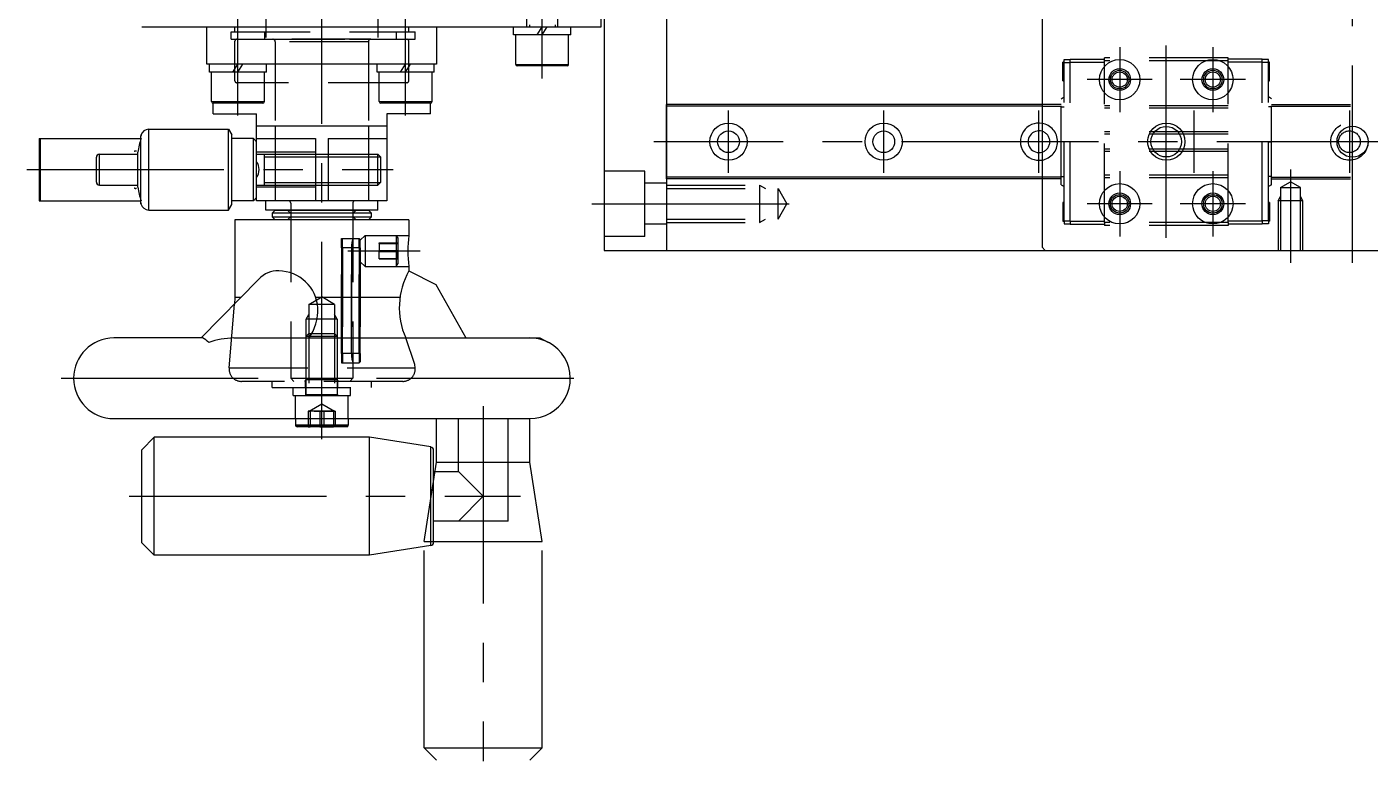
# Model space of a CAD drawing. Extents: x -121 to 527, y -53 to 311.
# Drawn here: x 202.5 to 418.8, y 76.5 to 194.6 of the extents above; entities that cross this region are included whole.
import ezdxf

# ---------------------------------------------------------------- set-up
doc = ezdxf.new("R2010")
doc.units = 0
for name, pattern in [('CENTER', [50.8, 31.75, -6.35, 6.35, -6.35]), ('DASHED', [19.05, 12.7, -6.35]), ('PHANTOM', [63.5, 31.75, -6.35, 6.35, -6.35, 6.35, -6.35])]:
    doc.linetypes.add(name, pattern=pattern)
doc.layers.get('0').update_dxf_attribs({"linetype": 'CONTINUOUS'})
doc.layers.add('CENTER', color=1, linetype='CENTER')

msp = doc.modelspace()

# ---------------------------------------------------------------- linework, layer by layer
at = {"color": 7, "linetype": 'CONTINUOUS'}
for p, q in [((295.45, 308.56), (295.45, 158.56)), ((305.45, 308.56), (305.45, 158.56)), ((365.95, 308.06), (365.95, 159.06)), ((294.95, 194.56), (294.95, 203.56)), ((220.95, 194.56), (294.95, 194.56)), ((231.45, 188.56), (231.45, 194.56)), ((268.45, 194.56), (268.45, 188.56)), ((280.85, 193.26), (280.85, 194.56)), ((290.05, 193.26), (280.85, 193.26)), ((281.2, 188.51), (281.2, 193.26)), ((284.64, 193.26), (285.45, 194.56)), ((285.45, 193.26), (286.26, 194.56)), ((289.7, 188.51), (289.7, 193.26)), ((290.05, 193.26), (290.05, 194.56)), ((268.45, 188.56), (231.45, 188.56)), ((231.85, 187.26), (231.85, 188.56)), ((235.64, 187.26), (236.45, 188.56)), ((236.45, 187.26), (237.26, 188.56)), ((241.04, 187.26), (241.04, 188.56)), ((258.85, 187.26), (258.85, 188.56)), ((262.64, 187.26), (263.45, 188.56)), ((263.45, 187.26), (264.26, 188.56)), ((268.04, 187.26), (268.04, 188.56)), ((281.2, 188.51), (285.45, 188.51)), ((285.45, 188.26), (281.45, 188.26)), ((285.45, 188.51), (289.7, 188.51)), ((289.45, 188.26), (285.45, 188.26)), ((241.04, 187.26), (231.85, 187.26)), ((232.2, 182.51), (232.2, 187.26)), ((240.7, 182.51), (240.7, 187.26)), ((268.04, 187.26), (258.85, 187.26)), ((259.2, 182.51), (259.2, 187.26)), ((267.7, 182.51), (267.7, 187.26)), ((232.2, 182.51), (240.7, 182.51)), ((240.45, 182.26), (232.45, 182.26)), ((232.45, 180.56), (232.45, 182.26)), ((259.2, 182.51), (267.7, 182.51)), ((267.45, 182.26), (259.45, 182.26)), ((267.45, 180.56), (267.45, 182.26)), ((365.95, 182.06), (305.45, 182.06)), ((305.45, 170.06), (305.45, 182.06)), ((365.95, 181.76), (305.45, 181.76)), ((232.45, 180.56), (239.45, 180.56)), ((239.45, 178.56), (239.45, 180.56)), ((267.45, 180.56), (260.45, 180.56)), ((260.45, 180.56), (260.45, 178.56)), ((222.09, 165.06), (222.09, 178.06)), ((222.09, 178.06), (234.95, 178.06)), ((234.95, 165.06), (234.95, 178.06)), ((234.95, 178.06), (235.45, 177.19)), ((260.45, 178.56), (239.45, 178.56)), ((239.45, 176.56), (239.45, 178.56)), ((242.45, 178.56), (242.45, 176.56)), ((257.45, 178.56), (257.45, 176.56)), ((260.45, 178.56), (260.45, 176.56)), ((204.45, 176.56), (204.45, 166.56)), ((204.45, 176.56), (204.57, 176.56)), ((204.57, 176.56), (220.83, 176.56)), ((204.57, 176.56), (204.57, 166.56)), ((220.83, 166.03), (220.83, 177.08)), ((235.45, 165.92), (235.45, 177.19)), ((238.95, 176.56), (235.45, 176.56)), ((238.95, 176.56), (239.45, 176.06)), ((238.95, 166.56), (238.95, 176.56)), ((239.45, 176.56), (248.95, 176.56)), ((239.45, 175.3), (239.45, 176.56)), ((239.45, 167.81), (239.45, 175.3)), ((248.95, 176.56), (248.95, 166.56)), ((250.95, 176.56), (250.95, 166.56)), ((250.95, 176.56), (260.45, 176.56)), ((260.45, 176.56), (260.45, 166.56)), ((213.65, 169.56), (213.65, 173.56)), ((214.15, 174.06), (220.33, 174.06)), ((214.15, 169.06), (214.15, 174.06)), ((220.33, 168.72), (220.33, 174.39)), ((248.95, 174.06), (250.95, 174.06)), ((214.15, 169.06), (220.33, 169.06)), ((248.95, 169.06), (250.95, 169.06)), ((365.95, 170.36), (305.45, 170.36)), ((365.95, 170.06), (305.45, 170.06)), ((238.95, 166.56), (239.45, 167.06)), ((239.45, 166.56), (239.45, 167.81)), ((204.45, 166.56), (204.57, 166.56)), ((204.57, 166.56), (220.83, 166.56)), ((222.09, 165.06), (234.95, 165.06)), ((234.95, 165.06), (235.45, 165.92)), ((238.95, 166.56), (235.45, 166.56)), ((248.95, 166.56), (239.45, 166.56)), ((240.95, 165.06), (240.95, 166.56)), ((258.95, 165.06), (240.95, 165.06)), ((241.95, 164.56), (242.45, 165.06)), ((257.95, 164.56), (241.95, 164.56)), ((241.95, 164.56), (241.95, 163.96)), ((242.45, 165.06), (257.45, 165.06)), ((250.95, 166.56), (248.95, 166.56)), ((260.45, 166.56), (250.95, 166.56)), ((257.95, 164.56), (257.45, 165.06)), ((257.95, 163.96), (257.95, 164.56)), ((258.95, 165.06), (258.95, 166.56)), ((235.97, 163.46), (235.97, 150.96)), ((263.97, 163.46), (235.97, 163.46)), ((241.95, 163.96), (257.95, 163.96)), ((241.95, 163.96), (242.45, 163.46)), ((257.45, 163.46), (242.5, 163.46)), ((255.5, 163.46), (244.4, 163.46)), ((257.95, 163.96), (257.45, 163.46)), ((263.97, 163.46), (263.97, 160.94)), ((295.45, 158.56), (525.45, 158.56)), ((365.95, 159.06), (366.45, 158.56)), ((263.97, 155.98), (263.97, 155.25)), ((239.82, 153.93), (230.51, 144.46)), ((263.97, 155.25), (268.3, 153.04)), ((268.3, 153.04), (273.14, 144.46)), ((235.97, 150.96), (235.88, 149.92)), ((236.9, 150.96), (235.97, 150.96)), ((262.54, 150.96), (248.97, 150.96)), ((230.51, 144.46), (216.47, 144.46)), ((235.76, 144.46), (285.04, 144.46)), ((285.04, 144.46), (286.44, 143.74)), ((216.47, 131.46), (283.47, 131.46)), ((245.72, 131.46), (245.72, 130.41)), ((245.72, 130.41), (254.22, 130.41)), ((253.97, 130.16), (245.97, 130.16)), ((254.22, 131.46), (254.22, 130.41)), ((271.95, 122.96), (271.95, 131.46)), ((279.95, 114.96), (279.95, 131.46)), ((222.95, 128.46), (220.95, 126.46)), ((222.95, 109.46), (222.95, 128.46)), ((257.62, 128.46), (222.95, 128.46)), ((257.62, 109.46), (257.62, 128.46)), ((267.53, 126.91), (257.62, 128.46)), ((220.95, 111.46), (220.95, 126.46)), ((267.53, 111.01), (267.53, 126.91)), ((267.95, 111.5), (267.95, 126.41)), ((267.95, 122.96), (271.95, 122.96)), ((275.95, 118.96), (271.95, 122.96)), ((271.95, 114.96), (275.95, 118.96)), ((271.95, 114.96), (267.95, 114.96)), ((279.95, 114.96), (271.95, 114.96)), ((222.95, 109.46), (220.95, 111.46)), ((267.53, 111.01), (257.62, 109.46)), ((257.62, 109.46), (222.95, 109.46))]:
    msp.add_line(p, q, dxfattribs=at)
at = {"color": 3, "linetype": 'DASHED'}
for p, q in [((283.38, 213.96), (283.38, 194.56)), ((287.52, 213.96), (287.52, 194.56)), ((282.95, 194.56), (282.95, 211.56)), ((287.95, 194.56), (287.95, 211.56)), ((240.95, 205.56), (240.95, 192.56)), ((258.95, 205.56), (258.95, 192.56)), ((235.36, 192.56), (235.36, 193.76)), ((235.36, 193.76), (265, 193.76)), ((235.36, 192.56), (265, 192.56)), ((235.95, 193.76), (235.95, 194.56)), ((240.75, 192.56), (240.75, 193.76)), ((240.95, 192.56), (258.91, 192.56)), ((257.85, 192.56), (242.1, 192.56)), ((261.96, 192.56), (261.96, 193.76)), ((263.95, 193.76), (263.95, 194.56)), ((265, 192.56), (265, 193.76)), ((235.95, 185.86), (235.95, 192.26)), ((242.45, 192.16), (242.45, 178.56)), ((257.45, 192.16), (242.5, 192.16)), ((257.45, 192.16), (257.45, 178.56)), ((263.95, 185.86), (263.95, 192.26)), ((369.3, 185.86), (369.3, 188.86)), ((369.5, 188.86), (369.3, 188.86)), ((369.5, 188.81), (369.5, 189.31)), ((369.5, 189.31), (370.5, 189.31)), ((369.5, 163.31), (369.5, 188.81)), ((369.5, 188.81), (370.5, 188.81)), ((370.5, 189.36), (376, 189.36)), ((370.5, 188.86), (370.5, 189.36)), ((370.5, 163.26), (370.5, 188.86)), ((370.5, 188.86), (376, 188.86)), ((395.9, 189.56), (376, 189.56)), ((376, 189.06), (376, 189.56)), ((395.9, 189.06), (376, 189.06)), ((376, 163.06), (376, 189.06)), ((395.9, 189.06), (395.9, 189.56)), ((401.4, 189.36), (395.9, 189.36)), ((395.9, 163.06), (395.9, 189.06)), ((401.4, 188.86), (395.9, 188.86)), ((401.4, 188.86), (401.4, 189.36)), ((402.4, 189.31), (401.4, 189.31)), ((401.4, 163.26), (401.4, 188.86)), ((402.4, 188.81), (401.4, 188.81)), ((402.4, 188.81), (402.4, 189.31)), ((402.6, 188.86), (402.4, 188.86)), ((402.4, 163.31), (402.4, 188.81)), ((402.6, 185.86), (402.6, 188.86)), ((263.65, 185.56), (236.25, 185.56)), ((369.3, 185.86), (369.5, 185.86)), ((402.4, 185.86), (402.6, 185.86)), ((369, 182.06), (365.95, 182.06)), ((365.95, 181.76), (369, 181.76)), ((369, 182.99), (369.5, 183.29)), ((369, 169.13), (369, 182.99)), ((395.9, 181.86), (376, 181.86)), ((402.9, 182.99), (402.4, 183.29)), ((402.9, 169.13), (402.9, 182.99)), ((402.9, 182.06), (429, 182.06)), ((402.9, 181.76), (429, 181.76)), ((369, 181.69), (369.5, 181.69)), ((395.9, 181.46), (376, 181.46)), ((402.9, 181.69), (402.4, 181.69)), ((395.9, 177.66), (376, 177.66)), ((242.45, 176.56), (242.45, 166.56)), ((257.45, 176.56), (257.45, 166.56)), ((369.5, 176.06), (369, 176.06)), ((395.9, 177.26), (376, 177.26)), ((402.4, 176.06), (402.9, 176.06)), ((248.95, 174.36), (239.45, 174.36)), ((239.45, 174.06), (248.95, 174.06)), ((240.65, 174.06), (240.65, 169.06)), ((240.65, 173.62), (248.95, 173.62)), ((250.95, 174.06), (258.95, 174.06)), ((250.95, 173.62), (259.38, 173.62)), ((258.95, 169.06), (258.95, 174.06)), ((258.95, 174.06), (259.45, 173.56)), ((259.45, 169.56), (259.45, 173.56)), ((395.9, 174.86), (376, 174.86)), ((395.9, 174.46), (376, 174.46)), ((301.95, 171.31), (295.45, 171.31)), ((301.95, 160.81), (301.95, 171.31)), ((239.45, 169.06), (248.95, 169.06)), ((248.95, 168.76), (239.45, 168.76)), ((240.65, 169.49), (248.95, 169.49)), ((250.95, 169.49), (259.38, 169.49)), ((250.95, 169.06), (258.95, 169.06)), ((258.95, 169.06), (259.45, 169.56)), ((305.45, 169.36), (301.95, 169.36)), ((305.45, 169.06), (320.45, 169.06)), ((320.45, 169.06), (320.45, 163.06)), ((320.45, 169.06), (321.39, 168.51)), ((369, 170.36), (365.95, 170.36)), ((369, 170.06), (365.95, 170.06)), ((369, 170.43), (369.5, 170.43)), ((369, 169.13), (369.5, 168.83)), ((395.9, 170.66), (376, 170.66)), ((395.9, 170.26), (376, 170.26)), ((402.9, 170.43), (402.4, 170.43)), ((402.9, 169.13), (402.4, 168.83)), ((402.9, 170.36), (429, 170.36)), ((402.9, 170.06), (429, 170.06)), ((404.33, 168.66), (405.95, 169.59)), ((407.57, 168.66), (405.95, 169.59)), ((305.45, 168.51), (323.45, 168.51)), ((323.45, 168.51), (324.87, 166.06)), ((323.45, 163.6), (323.45, 168.51)), ((403.95, 166.56), (404.33, 167.21)), ((404.33, 168.66), (404.33, 158.56)), ((404.33, 168.66), (407.57, 168.66)), ((407.57, 158.56), (407.57, 168.66)), ((407.95, 166.56), (407.57, 167.21)), ((244.4, 165.06), (244.9, 164.56)), ((244.95, 166.16), (244.95, 137.96)), ((254.95, 166.16), (254.95, 137.96)), ((255.5, 165.06), (255, 164.56)), ((323.45, 163.6), (324.87, 166.06)), ((369.5, 166.26), (369.3, 166.26)), ((369.3, 166.26), (369.3, 163.26)), ((402.6, 166.26), (402.4, 166.26)), ((402.6, 166.26), (402.6, 163.26)), ((403.95, 166.56), (403.95, 158.56)), ((407.95, 166.56), (403.95, 166.56)), ((407.95, 158.56), (407.95, 166.56)), ((244.4, 163.46), (244.9, 163.96)), ((255.5, 163.46), (255, 163.96)), ((305.45, 162.76), (301.95, 162.76)), ((305.45, 163.6), (323.45, 163.6)), ((305.45, 163.06), (320.45, 163.06)), ((320.45, 163.06), (321.39, 163.6)), ((369.3, 163.26), (369.5, 163.26)), ((369.5, 163.31), (369.5, 162.81)), ((369.5, 163.31), (370.5, 163.31)), ((369.5, 162.81), (370.5, 162.81)), ((370.5, 163.26), (376, 163.26)), ((370.5, 163.26), (370.5, 162.76)), ((370.5, 162.76), (376, 162.76)), ((395.9, 163.06), (376, 163.06)), ((376, 163.06), (376, 162.56)), ((395.9, 162.56), (376, 162.56)), ((401.4, 163.26), (395.9, 163.26)), ((395.9, 163.06), (395.9, 162.56)), ((401.4, 162.76), (395.9, 162.76)), ((402.4, 163.31), (401.4, 163.31)), ((401.4, 163.26), (401.4, 162.76)), ((402.4, 162.81), (401.4, 162.81)), ((402.4, 163.31), (402.4, 162.81)), ((402.4, 163.26), (402.6, 163.26)), ((253.15, 160.46), (255.99, 160.46)), ((253.15, 160.3), (253.31, 160.46)), ((253.15, 158.96), (253.15, 160.46)), ((253.15, 158.96), (253.15, 160.3)), ((253.31, 158.96), (253.31, 160.46)), ((255.99, 160.46), (256.15, 160.3)), ((255.99, 158.96), (255.99, 160.46)), ((256.15, 160.18), (256.92, 160.96)), ((256.15, 158.96), (256.15, 160.3)), ((256.92, 160.96), (256.92, 155.96)), ((256.92, 160.96), (263.97, 160.96)), ((261.92, 160.96), (261.92, 155.96)), ((261.92, 160.96), (262.17, 160.51)), ((262.17, 160.51), (262.17, 156.4)), ((301.95, 160.81), (295.45, 160.81)), ((253.15, 141.96), (253.15, 158.96)), ((253.15, 158.96), (253.15, 141.96)), ((253.15, 158.96), (253.15, 141.96)), ((253.15, 141.96), (253.15, 158.96)), ((254.72, 158.96), (253.15, 158.96)), ((254.72, 158.96), (253.15, 158.96)), ((253.15, 158.96), (253.31, 158.96)), ((253.15, 158.96), (253.31, 158.96)), ((253.31, 141.96), (253.31, 158.96)), ((253.31, 158.96), (253.31, 141.96)), ((255.99, 158.96), (253.31, 158.96)), ((255.99, 158.96), (253.31, 158.96)), ((254.72, 141.96), (254.72, 158.96)), ((254.72, 158.96), (254.72, 141.96)), ((255.99, 158.96), (255.99, 141.96)), ((255.99, 141.96), (255.99, 158.96)), ((255.99, 158.96), (256.15, 158.96)), ((255.99, 158.96), (256.15, 158.96)), ((256.15, 141.96), (256.15, 158.96)), ((256.15, 158.96), (256.15, 141.96)), ((259.17, 159.75), (259.17, 158.54)), ((259.17, 159.75), (262.17, 159.75)), ((259.17, 159.66), (259.17, 159.75)), ((259.17, 159.66), (259.17, 158.37)), ((259.17, 159.66), (262.17, 159.66)), ((259.17, 158.54), (262.17, 158.54)), ((259.17, 157.25), (259.17, 158.54)), ((259.17, 158.37), (262.17, 158.37)), ((259.17, 157.17), (259.17, 158.37)), ((262.17, 159.75), (262.17, 158.54)), ((262.17, 159.66), (262.17, 159.75)), ((262.17, 159.66), (262.17, 158.37)), ((262.17, 157.25), (262.17, 158.54)), ((262.17, 157.17), (262.17, 158.37)), ((256.15, 156.73), (256.92, 155.96)), ((256.92, 155.96), (263.97, 155.96)), ((259.17, 157.25), (262.17, 157.25)), ((259.17, 157.17), (259.17, 157.25)), ((259.17, 157.17), (262.17, 157.17)), ((261.92, 155.96), (262.17, 156.4)), ((262.17, 157.17), (262.17, 157.25)), ((235.01, 139.63), (235.88, 149.92)), ((247.88, 149.86), (249.95, 151.05)), ((247.88, 149.86), (247.88, 135.16)), ((252.02, 149.86), (247.88, 149.86)), ((252.02, 149.86), (249.95, 151.05)), ((252.02, 149.86), (252.02, 135.16)), ((247.45, 147.46), (247.88, 148.21)), ((247.45, 135.36), (247.45, 147.46)), ((252.45, 147.46), (247.45, 147.46)), ((252.45, 147.46), (252.02, 148.21)), ((252.45, 147.46), (252.45, 135.36)), ((247.88, 145.16), (247.45, 144.72)), ((247.88, 145.16), (252.02, 145.16)), ((252.45, 144.72), (252.02, 145.16)), ((247.45, 144.72), (252.45, 144.72)), ((264.95, 140.16), (263.47, 144.46)), ((253.15, 141.96), (253.15, 140.46)), ((253.15, 141.96), (253.15, 140.62)), ((254.72, 141.96), (253.15, 141.96)), ((254.72, 141.96), (253.15, 141.96)), ((253.31, 141.96), (253.15, 141.96)), ((253.31, 141.96), (253.15, 141.96)), ((253.31, 141.96), (253.31, 140.46)), ((255.99, 141.96), (253.31, 141.96)), ((255.99, 141.96), (253.31, 141.96)), ((255.99, 141.96), (255.99, 140.46)), ((256.15, 141.96), (255.99, 141.96)), ((256.15, 141.96), (255.99, 141.96)), ((256.15, 141.96), (256.15, 140.62)), ((235.01, 139.63), (265, 139.63)), ((253.15, 140.62), (253.31, 140.46)), ((253.15, 140.46), (255.99, 140.46)), ((255.99, 140.46), (256.15, 140.62)), ((265, 139.63), (264.95, 140.16)), ((263, 137.46), (237.01, 137.46)), ((241.95, 136.46), (241.95, 137.46)), ((241.95, 136.46), (257.95, 136.46)), ((244.95, 137.96), (254.95, 137.96)), ((244.95, 137.96), (245.45, 137.46)), ((245.35, 135.16), (245.35, 136.46)), ((247.2, 137.46), (247.45, 137.71)), ((247.35, 136.46), (247.35, 137.46)), ((247.4, 135.16), (247.4, 136.46)), ((252.45, 137.71), (247.45, 137.71)), ((252.45, 137.71), (252.7, 137.46)), ((252.5, 135.16), (252.5, 136.46)), ((252.55, 136.46), (252.55, 137.46)), ((254.95, 137.96), (254.45, 137.46)), ((254.55, 135.16), (254.55, 136.46)), ((257.95, 136.46), (257.95, 137.46)), ((245.35, 135.16), (254.55, 135.16)), ((245.72, 131.46), (245.72, 135.16)), ((247.45, 135.36), (252.45, 135.36)), ((254.22, 131.46), (254.22, 135.16)), ((248.71, 132.66), (247.77, 132.66)), ((247.77, 132.66), (247.93, 132.66)), ((247.77, 132.66), (247.77, 130.16)), ((247.91, 132.66), (249.95, 133.84)), ((248.71, 132.66), (247.91, 132.66)), ((249.17, 132.66), (247.93, 132.66)), ((247.93, 132.66), (248.08, 132.66)), ((249.17, 132.66), (248.08, 132.66)), ((248.08, 132.66), (248.08, 130.16)), ((249.64, 132.66), (248.71, 132.66)), ((248.71, 132.66), (250.73, 132.66)), ((251.2, 132.66), (249.17, 132.66)), ((250.26, 132.66), (249.17, 132.66)), ((249.64, 132.66), (250.73, 132.66)), ((249.64, 132.66), (249.64, 130.16)), ((249.95, 133.84), (251.99, 132.66)), ((251.2, 132.66), (250.26, 132.66)), ((250.26, 132.66), (250.26, 130.16)), ((250.73, 132.66), (251.82, 132.66)), ((250.73, 132.66), (251.98, 132.66)), ((252.13, 132.66), (251.2, 132.66)), ((251.2, 132.66), (251.99, 132.66)), ((251.98, 132.66), (251.82, 132.66)), ((251.82, 132.66), (251.82, 130.16)), ((252.13, 132.66), (251.98, 132.66)), ((252.13, 132.66), (252.13, 130.16)), ((254.2, 130.41), (245.74, 130.41)), ((249.64, 130.16), (247.77, 130.16)), ((247.77, 130.16), (248.08, 130.16)), ((250.26, 130.16), (248.08, 130.16)), ((249.64, 130.16), (251.82, 130.16)), ((252.13, 130.16), (250.26, 130.16)), ((252.13, 130.16), (251.82, 130.16))]:
    msp.add_line(p, q, dxfattribs=at)
at = {"color": 3, "linetype": 'CONTINUOUS'}
for p, q in [((248.95, 173.62), (250.95, 173.62)), ((248.95, 169.49), (250.95, 169.49))]:
    msp.add_line(p, q, dxfattribs=at)
at = {"color": 3, "linetype": 'PHANTOM'}
for p, q in [((275.95, 133.46), (275.95, 74.46)), ((268.45, 124.46), (268.45, 131.46)), ((283.45, 124.46), (283.45, 131.46)), ((266.45, 111.66), (268.45, 124.46)), ((268.45, 124.46), (283.45, 124.46)), ((285.45, 111.66), (283.45, 124.46)), ((266.45, 78.46), (266.45, 111.66)), ((266.45, 111.66), (285.45, 111.66)), ((285.45, 78.46), (285.45, 111.66)), ((266.45, 78.46), (285.45, 78.46)), ((268.45, 76.46), (266.45, 78.46)), ((283.45, 76.46), (285.45, 78.46))]:
    msp.add_line(p, q, dxfattribs=at)
at = {"color": 7, "linetype": 'CONTINUOUS'}
for points in [[(220.11, 174.53, 0), (220.11, 174.54, 0), (220.1, 174.54, 0), (220.1, 174.54, 0), (220.1, 174.54, 0), (220.09, 174.54, 0), (220.09, 174.54, 0), (220.09, 174.54, 0), (220.09, 174.54, 0), (220.08, 174.54, 0), (220.08, 174.54, 0), (220.08, 174.54, 0), (220.07, 174.55, 0), (220.07, 174.55, 0), (220.07, 174.55, 0), (220.06, 174.55, 0), (220.06, 174.55, 0), (220.06, 174.55, 0), (220.06, 174.55, 0), (220.05, 174.55, 0), (220.05, 174.55, 0), (220.05, 174.55, 0), (220.04, 174.55, 0), (220.04, 174.55, 0), (220.04, 174.55, 0), (220.03, 174.55, 0), (220.03, 174.56, 0), (220.03, 174.56, 0), (220.03, 174.56, 0), (220.02, 174.56, 0), (220.02, 174.56, 0), (220.02, 174.56, 0), (220.01, 174.56, 0), (220.01, 174.56, 0), (220.01, 174.56, 0), (220, 174.56, 0), (220, 174.56, 0), (220, 174.56, 0), (220, 174.56, 0), (219.99, 174.56, 0), (219.99, 174.56, 0), (219.99, 174.56, 0), (219.98, 174.56, 0), (219.98, 174.56, 0), (219.98, 174.56, 0), (219.97, 174.56, 0), (219.97, 174.56, 0), (219.97, 174.56, 0), (219.96, 174.56, 0), (219.96, 174.56, 0), (219.96, 174.56, 0), (219.96, 174.56, 0), (219.95, 174.56, 0), (219.95, 174.56, 0), (219.95, 174.56, 0), (219.94, 174.56, 0), (219.94, 174.56, 0), (219.94, 174.56, 0), (219.93, 174.56, 0), (219.93, 174.56, 0), (219.93, 174.56, 0), (219.92, 174.56, 0), (219.92, 174.56, 0), (219.92, 174.56, 0), (219.91, 174.56, 0), (219.91, 174.55, 0), (219.91, 174.55, 0), (219.91, 174.55, 0), (219.9, 174.55, 0), (219.9, 174.55, 0), (219.9, 174.55, 0), (219.89, 174.55, 0), (219.89, 174.55, 0), (219.89, 174.55, 0), (219.88, 174.55, 0), (219.88, 174.55, 0), (219.88, 174.55, 0), (219.88, 174.55, 0), (219.87, 174.55, 0), (219.87, 174.54, 0), (219.87, 174.54, 0), (219.86, 174.54, 0), (219.86, 174.54, 0), (219.86, 174.54, 0), (219.85, 174.54, 0), (219.85, 174.54, 0), (219.85, 174.54, 0), (219.84, 174.54, 0), (219.84, 174.54, 0), (219.84, 174.54, 0), (219.84, 174.53, 0), (219.83, 174.53, 0), (219.83, 174.53, 0), (219.83, 174.53, 0), (219.82, 174.53, 0), (219.82, 174.53, 0), (219.82, 174.53, 0), (219.81, 174.53, 0), (219.81, 174.53, 0), (219.81, 174.52, 0), (219.81, 174.52, 0), (219.8, 174.52, 0), (219.8, 174.52, 0), (219.8, 174.52, 0), (219.79, 174.52, 0), (219.79, 174.52, 0), (219.79, 174.51, 0), (219.78, 174.51, 0), (219.78, 174.51, 0), (219.78, 174.51, 0), (219.78, 174.51, 0), (219.77, 174.51, 0), (219.77, 174.5, 0), (219.77, 174.5, 0), (219.76, 174.5, 0), (219.76, 174.5, 0), (219.76, 174.5, 0), (219.75, 174.5, 0), (219.75, 174.5, 0), (219.75, 174.49, 0), (219.75, 174.49, 0), (219.74, 174.49, 0), (219.74, 174.49, 0), (219.74, 174.49, 0), (219.73, 174.48, 0), (219.73, 174.48, 0), (219.73, 174.48, 0), (219.72, 174.48, 0), (219.72, 174.48, 0)], [(219.72, 168.63, 0), (219.72, 168.63, 0), (219.73, 168.63, 0), (219.73, 168.63, 0), (219.73, 168.63, 0), (219.74, 168.62, 0), (219.74, 168.62, 0), (219.74, 168.62, 0), (219.74, 168.62, 0), (219.75, 168.62, 0), (219.75, 168.62, 0), (219.75, 168.61, 0), (219.76, 168.61, 0), (219.76, 168.61, 0), (219.76, 168.61, 0), (219.76, 168.61, 0), (219.77, 168.6, 0), (219.77, 168.6, 0), (219.77, 168.6, 0), (219.78, 168.6, 0), (219.78, 168.6, 0), (219.78, 168.6, 0), (219.79, 168.6, 0), (219.79, 168.59, 0), (219.79, 168.59, 0), (219.8, 168.59, 0), (219.8, 168.59, 0), (219.8, 168.59, 0), (219.81, 168.59, 0), (219.81, 168.59, 0), (219.81, 168.59, 0), (219.81, 168.58, 0), (219.82, 168.58, 0), (219.82, 168.58, 0), (219.82, 168.58, 0), (219.83, 168.58, 0), (219.83, 168.58, 0), (219.83, 168.58, 0), (219.84, 168.57, 0), (219.84, 168.57, 0), (219.84, 168.57, 0), (219.84, 168.57, 0), (219.85, 168.57, 0), (219.85, 168.57, 0), (219.85, 168.57, 0), (219.86, 168.57, 0), (219.86, 168.57, 0), (219.86, 168.57, 0), (219.87, 168.57, 0), (219.87, 168.56, 0), (219.87, 168.56, 0), (219.87, 168.56, 0), (219.88, 168.56, 0), (219.88, 168.56, 0), (219.88, 168.56, 0), (219.89, 168.56, 0), (219.89, 168.56, 0), (219.89, 168.56, 0), (219.9, 168.56, 0), (219.9, 168.56, 0), (219.9, 168.56, 0), (219.91, 168.56, 0), (219.91, 168.56, 0), (219.91, 168.56, 0), (219.91, 168.56, 0), (219.92, 168.56, 0), (219.92, 168.55, 0), (219.92, 168.55, 0), (219.93, 168.55, 0), (219.93, 168.55, 0), (219.93, 168.55, 0), (219.94, 168.55, 0), (219.94, 168.55, 0), (219.94, 168.55, 0), (219.94, 168.55, 0), (219.95, 168.55, 0), (219.95, 168.55, 0), (219.95, 168.55, 0), (219.96, 168.55, 0), (219.96, 168.55, 0), (219.96, 168.55, 0), (219.97, 168.55, 0), (219.97, 168.55, 0), (219.97, 168.55, 0), (219.97, 168.55, 0), (219.98, 168.55, 0), (219.98, 168.55, 0), (219.98, 168.55, 0), (219.99, 168.55, 0), (219.99, 168.55, 0), (219.99, 168.55, 0), (220, 168.55, 0), (220, 168.55, 0), (220, 168.55, 0), (220.01, 168.55, 0), (220.01, 168.55, 0), (220.01, 168.55, 0), (220.01, 168.55, 0), (220.02, 168.55, 0), (220.02, 168.55, 0), (220.02, 168.55, 0), (220.03, 168.56, 0), (220.03, 168.56, 0), (220.03, 168.56, 0), (220.04, 168.56, 0), (220.04, 168.56, 0), (220.04, 168.56, 0), (220.04, 168.56, 0), (220.05, 168.56, 0), (220.05, 168.56, 0), (220.06, 168.56, 0), (220.06, 168.56, 0), (220.06, 168.56, 0), (220.06, 168.56, 0), (220.07, 168.56, 0), (220.07, 168.56, 0), (220.07, 168.56, 0), (220.08, 168.56, 0), (220.08, 168.56, 0), (220.08, 168.57, 0), (220.09, 168.57, 0), (220.09, 168.57, 0), (220.09, 168.57, 0), (220.09, 168.57, 0), (220.1, 168.57, 0), (220.1, 168.57, 0), (220.1, 168.57, 0), (220.11, 168.57, 0), (220.11, 168.57, 0)]]:
    msp.add_polyline3d(points, dxfattribs=at)
for centre, radius in [((378.45, 186.06), 3.25), ((393.45, 186.06), 3.25), ((378.45, 186.06), 1.75), ((378.45, 186.06), 1.23), ((393.45, 186.06), 1.75), ((393.45, 186.06), 1.23), ((315.45, 176.06), 3), ((315.45, 176.06), 1.75), ((340.45, 176.06), 3), ((340.45, 176.06), 1.75), ((385.95, 176.06), 2.46), ((415.95, 176.06), 2.5), ((378.45, 166.06), 3.25), ((393.45, 166.06), 3.25), ((378.45, 166.06), 1.75), ((378.45, 166.06), 1.23), ((393.45, 166.06), 1.75), ((393.45, 166.06), 1.23)]:
    msp.add_circle(centre, radius, dxfattribs=at)
at = {"color": 3, "linetype": 'CONTINUOUS'}
for centre, radius in [((378.45, 186.06), 1.5), ((393.45, 186.06), 1.5), ((385.95, 176.06), 3), ((378.45, 166.06), 1.5), ((393.45, 166.06), 1.5)]:
    msp.add_circle(centre, radius, dxfattribs=at)
at = {"color": 3, "linetype": 'DASHED'}
for radius in [3, 1.75]:
    msp.add_circle((415.45, 176.06), radius, dxfattribs=at)
for centre, radius, start, end in [((236.25, 192.26), 0.3, 90, 180), ((242.05, 192.16), 0.4, 0, 90), ((257.85, 192.16), 0.4, 90, 180), ((263.65, 192.26), 0.3, 0, 90), ((236.25, 185.86), 0.3, 180, 270), ((263.65, 185.86), 0.3, 270, 0), ((365.45, 176.06), 3, 279.5941, 80.4059), ((365.45, 176.06), 1.75, 286.6015, 73.3985), ((244.55, 166.16), 0.4, 0, 90), ((255.35, 166.16), 0.4, 90, 180), ((259.92, 158.93), 5.2, 162.8763, 179.6664), ((259.89, 141.98), 5.17, 180.2811, 197.1761), ((237.01, 139.46), 2, 174.9998, 270.0004), ((263, 139.46), 2, 269.9996, 5.0002), ((247.25, 135.36), 0.2, 270, 0), ((252.65, 135.36), 0.2, 180, 270)]:
    msp.add_arc(centre, radius, start, end, dxfattribs=at)
at = {"color": 7, "linetype": 'CONTINUOUS'}
for centre, radius, start, end in [((281.45, 188.51), 0.25, 180, 270), ((289.45, 188.51), 0.25, 270, 0), ((232.45, 182.51), 0.25, 180, 270), ((240.45, 182.51), 0.25, 270, 0), ((259.45, 182.51), 0.25, 180, 270), ((267.45, 182.51), 0.25, 270, 0), ((222.09, 176.76), 1.3, 90, 165.4299), ((365.45, 176.06), 3, 80.4059, 279.5941), ((365.45, 176.06), 1.75, 73.3985, 286.6015), ((232.86, 172.63), 12.65, 161.9369, 172.0095), ((242.1, 171.56), 21.97, 165.4299, 166.8456), ((214.15, 173.56), 0.5, 90, 180), ((237.73, 171.56), 2.13, 323.7694, 36.2306), ((214.15, 169.56), 0.5, 180, 270), ((232.86, 170.48), 12.65, 187.9905, 198.0631), ((242.1, 171.56), 21.97, 193.1544, 194.5701), ((222.09, 166.36), 1.3, 194.5701, 270), ((280.2, 158.46), 16.41, 171.2827, 188.6804), ((242.77, 151.33), 3.93, 86.3984, 138.6145), ((242.97, 148.91), 6.34, 3.1516, 89.622), ((274.48, 149.35), 12.05, 150.6743, 203.9598), ((240.96, 149.04), 8.34, 326.6671, 1.4993), ((216.47, 137.96), 6.5, 90, 270), ((230.64, 144.27), 0.227, 66.4327, 124.9418), ((229.2, 141.31), 3.51, 43.7394, 64.3285), ((236.12, 130.79), 13.67, 91.5062, 108.6766), ((283.47, 137.96), 6.5, 270.0077, 91.2492), ((245.97, 130.41), 0.25, 180, 270), ((253.97, 130.41), 0.25, 270, 359.9992), ((267.45, 126.35), 0.5, 0, 81.115), ((267.45, 111.5), 0.5, 278.885, 0)]:
    msp.add_arc(centre, radius, start, end, dxfattribs=at)
at = {"layer": 'CENTER', "color": 1, "linetype": 'CENTER'}
for p, q in [((415.95, 156.56), (415.95, 310.56)), ((249.95, 128.16), (249.95, 229.86)), ((285.45, 186.26), (285.45, 219.56)), ((236.45, 180.26), (236.45, 211.56)), ((263.45, 180.26), (263.45, 211.56)), ((378.45, 191.31), (378.45, 180.81)), ((385.95, 160.56), (385.95, 191.56)), ((393.45, 191.31), (393.45, 180.81)), ((383.7, 186.06), (373.2, 186.06)), ((398.7, 186.06), (388.2, 186.06)), ((315.45, 171.06), (315.45, 181.06)), ((340.45, 171.06), (340.45, 181.06)), ((365.45, 171.06), (365.45, 181.06)), ((390.45, 171.06), (390.45, 181.06)), ((415.45, 181.06), (415.45, 171.06)), ((527.45, 176.06), (303.45, 176.06)), ((202.45, 171.56), (261.45, 171.56)), ((378.45, 171.31), (378.45, 160.81)), ((393.45, 171.31), (393.45, 160.81)), ((405.95, 171.59), (405.95, 156.56)), ((293.45, 166.06), (326.87, 166.06)), ((383.7, 166.06), (373.2, 166.06)), ((398.7, 166.06), (388.2, 166.06)), ((254.15, 158.46), (265.78, 158.46)), ((207.97, 137.96), (291.97, 137.96)), ((218.95, 118.96), (281.95, 118.96))]:
    msp.add_line(p, q, dxfattribs=at)

doc.saveas('drawing.dxf')
